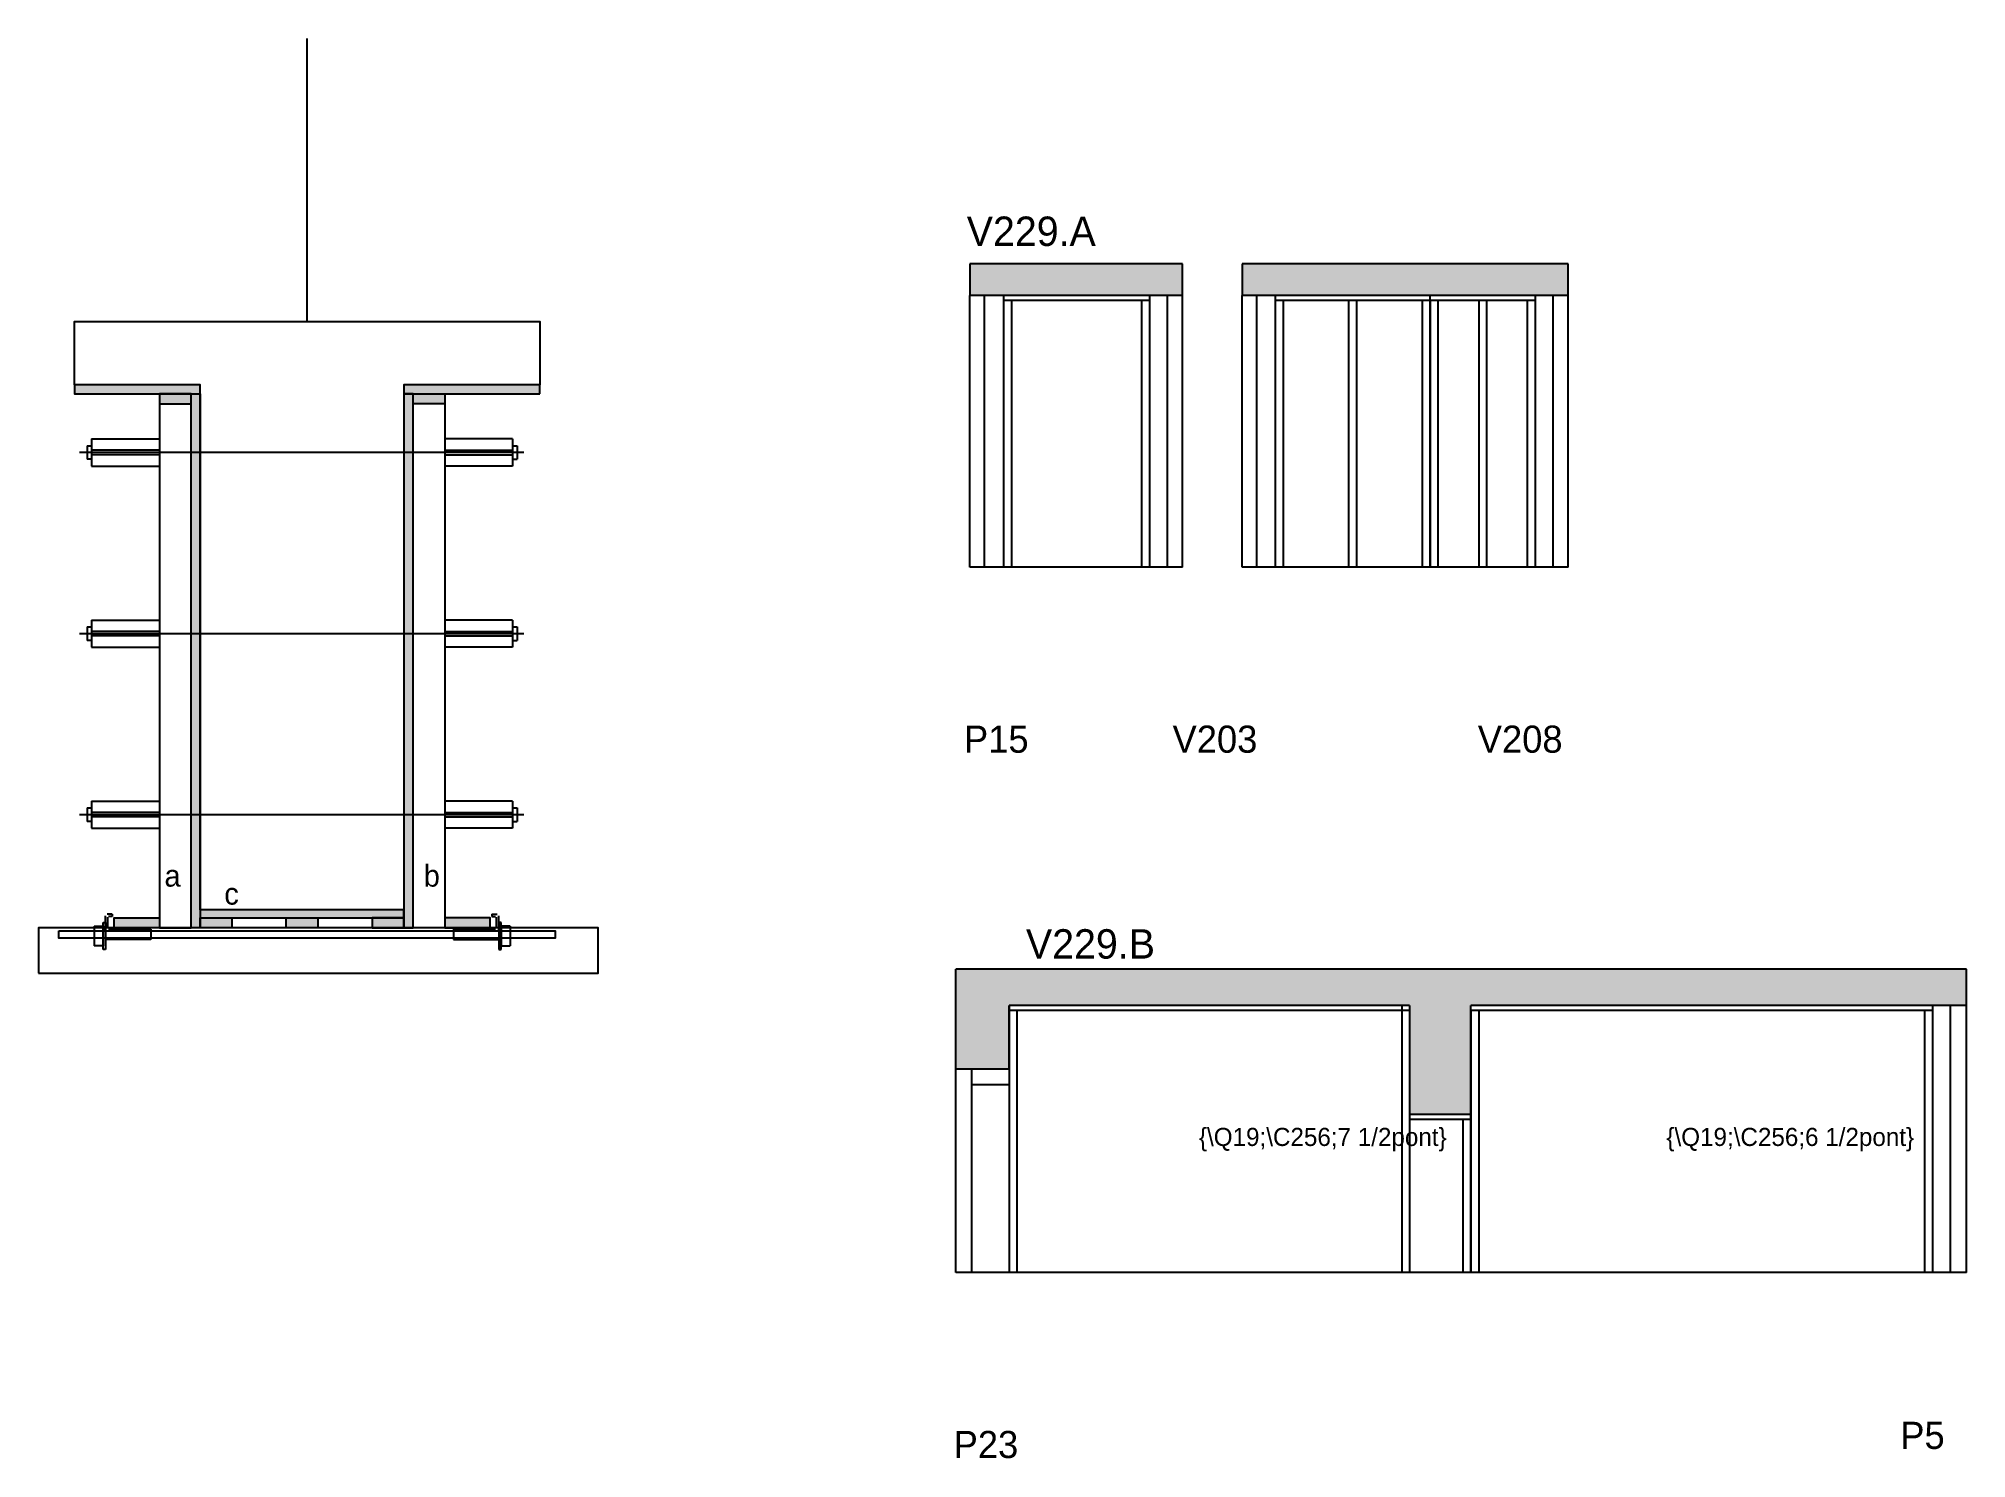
# Model space of a CAD drawing. Header units: metres. Extents: x 2984 to 3836, y 4050 to 4678.
import ezdxf

# ---------------------------------------------------------------- set-up
doc = ezdxf.new("R2010")
doc.units = ezdxf.units.M
for name, color, linetype in [('5', 7, 'Continuous'), ('barrote', 7, 'Continuous'), ('CONCRETO', 7, 'Continuous'), ('COTA', 7, 'Continuous'), ('detalhes', 7, 'Continuous'), ('Hachura', 7, 'Continuous'), ('Madeira', 7, 'Continuous'), ('Painéis', 7, 'Continuous'), ('presilha', 7, 'Continuous'), ('SARR_2.2x7', 7, 'Continuous'), ('SARR_3.5x7', 7, 'Continuous'), ('SCO-___-LAJ', 7, 'Continuous'), ('TENSOR', 7, 'Continuous'), ('texto', 7, 'Continuous'), ('Texto Seção', 7, 'Continuous')]:
    doc.layers.add(name, color=color, linetype=linetype)

msp = doc.modelspace()

# ---------------------------------------------------------------- hatches: boundary and pattern name
at = {"layer": 'COTA'}
h = msp.add_hatch(color=7, dxfattribs=at)
h.dxf.hatch_style = 1
h.paths.add_polyline_path([(3395.35, 4578.34), (3395.35, 4564.34), (3395.35, 4564.34), (3489.35, 4564.34), (3489.35, 4564.34), (3489.35, 4578.34), (3489.35, 4578.34), (3395.35, 4578.34)])
h = msp.add_hatch(color=7, dxfattribs=at)
h.dxf.hatch_style = 1
h.paths.add_polyline_path([(3515.74, 4564.34), (3515.74, 4578.34), (3515.74, 4578.34), (3659.74, 4578.34), (3659.74, 4578.34), (3659.74, 4564.34), (3659.74, 4564.34), (3515.74, 4564.34)])
h = msp.add_hatch(color=7, dxfattribs=at)
h.dxf.hatch_style = 1
h.paths.add_polyline_path([(3835.74, 4250.62), (3835.74, 4266.62), (3835.74, 4266.62), (3389.24, 4266.62), (3389.24, 4266.62), (3389.24, 4222.62), (3389.24, 4222.62), (3412.74, 4222.62), (3412.74, 4222.62), (3412.74, 4250.62), (3412.74, 4250.62), (3589.74, 4250.62), (3589.74, 4250.62), (3589.74, 4202.62), (3589.74, 4202.62), (3616.74, 4202.62), (3616.74, 4202.62), (3616.74, 4250.62), (3616.74, 4250.62), (3835.74, 4250.62)])
at = {"layer": 'Hachura'}
h = msp.add_hatch(color=7, dxfattribs=at)
h.dxf.hatch_style = 1
h.paths.add_polyline_path([(3055.42, 4520.92), (3055.42, 4524.92), (3055.42, 4524.92), (2999.82, 4524.92), (2999.82, 4524.92), (2999.82, 4520.92), (2999.82, 4520.92), (3055.42, 4520.92)])
h = msp.add_hatch(color=7, dxfattribs=at)
h.dxf.hatch_style = 1
h.paths.add_polyline_path([(3205.42, 4520.92), (3205.42, 4524.92), (3205.42, 4524.92), (3145.42, 4524.92), (3145.42, 4524.92), (3145.42, 4520.92), (3145.42, 4520.92), (3205.42, 4520.92)])
h = msp.add_hatch(color=7, dxfattribs=at)
h.dxf.hatch_style = 1
h.paths.add_polyline_path([(3051.42, 4516.52), (3051.42, 4520.92), (3051.42, 4520.92), (3037.42, 4520.92), (3037.42, 4520.92), (3037.42, 4516.52), (3037.42, 4516.52), (3051.42, 4516.52)])
h = msp.add_hatch(color=7, dxfattribs=at)
h.dxf.hatch_style = 1
h.paths.add_polyline_path([(3051.42, 4520.92), (3055.42, 4520.92), (3055.42, 4520.92), (3055.42, 4284.92), (3055.42, 4284.92), (3051.42, 4284.92), (3051.42, 4284.92), (3051.42, 4520.92)])
h = msp.add_hatch(color=7, dxfattribs=at)
h.dxf.hatch_style = 1
h.paths.add_polyline_path([(3149.42, 4520.92), (3145.42, 4520.92), (3145.42, 4520.92), (3145.42, 4284.92), (3145.42, 4284.92), (3149.42, 4284.92), (3149.42, 4284.92), (3149.42, 4520.92)])
h = msp.add_hatch(color=7, dxfattribs=at)
h.dxf.hatch_style = 1
h.paths.add_polyline_path([(3149.42, 4516.52), (3149.42, 4520.92), (3149.42, 4520.92), (3163.42, 4520.92), (3163.42, 4520.92), (3163.42, 4516.52), (3163.42, 4516.52), (3149.42, 4516.52)])
h = msp.add_hatch(color=7, dxfattribs=at)
h.dxf.hatch_style = 1
h.paths.add_polyline_path([(3017.42, 4284.92), (3017.42, 4289.32), (3017.42, 4289.32), (3037.42, 4289.32), (3037.42, 4289.32), (3037.42, 4284.92), (3037.42, 4284.92), (3017.42, 4284.92)])
h = msp.add_hatch(color=7, dxfattribs=at)
h.dxf.hatch_style = 1
h.paths.add_polyline_path([(3145.42, 4289.32), (3145.42, 4292.92), (3145.42, 4292.92), (3055.42, 4292.92), (3055.42, 4292.92), (3055.42, 4289.32), (3055.42, 4289.32), (3145.42, 4289.32)])
h = msp.add_hatch(color=7, dxfattribs=at)
h.dxf.hatch_style = 1
h.paths.add_polyline_path([(3055.42, 4284.92), (3055.42, 4289.32), (3055.42, 4289.32), (3069.42, 4289.32), (3069.42, 4289.32), (3069.42, 4284.92), (3069.42, 4284.92), (3055.42, 4284.92)])
h = msp.add_hatch(color=7, dxfattribs=at)
h.dxf.hatch_style = 1
h.paths.add_polyline_path([(3093.42, 4284.92), (3093.42, 4289.32), (3093.42, 4289.32), (3107.42, 4289.32), (3107.42, 4289.32), (3107.42, 4284.92), (3107.42, 4284.92), (3093.42, 4284.92)])
h = msp.add_hatch(color=7, dxfattribs=at)
h.dxf.hatch_style = 1
h.paths.add_polyline_path([(3145.42, 4284.92), (3145.42, 4289.32), (3145.42, 4289.32), (3131.42, 4289.32), (3131.42, 4289.32), (3131.42, 4284.92), (3131.42, 4284.92), (3145.42, 4284.92)])
h = msp.add_hatch(color=7, dxfattribs=at)
h.dxf.hatch_style = 1
h.paths.add_polyline_path([(3183.42, 4284.92), (3183.42, 4289.32), (3183.42, 4289.32), (3163.42, 4289.32), (3163.42, 4289.32), (3163.42, 4284.92), (3163.42, 4284.92), (3183.42, 4284.92)])

# ---------------------------------------------------------------- linework, layer by layer
at = {"color": 7, "lineweight": 25}
for p, q in [((3005.42, 4497.96), (3005.42, 4491.96)), ((3005.42, 4497.96), (3007.42, 4497.96)), ((3007.42, 4500.96), (3007.42, 4488.96)), ((3007.42, 4500.96), (3037.42, 4500.96)), ((3193.42, 4500.96), (3163.42, 4500.96)), ((3193.42, 4500.96), (3193.42, 4488.96)), ((3193.42, 4497.96), (3195.42, 4497.96)), ((3195.42, 4497.96), (3195.42, 4491.96)), ((3007.42, 4491.96), (3005.42, 4491.96)), ((3037.42, 4495.96), (3007.42, 4495.96)), ((3037.42, 4493.96), (3007.42, 4493.96)), ((3007.42, 4488.96), (3037.42, 4488.96)), ((3163.42, 4495.96), (3193.42, 4495.96)), ((3163.42, 4493.96), (3193.42, 4493.96)), ((3193.42, 4488.96), (3163.42, 4488.96)), ((3193.42, 4491.96), (3195.42, 4491.96)), ((3007.42, 4420.89), (3007.42, 4408.89)), ((3007.42, 4420.89), (3037.42, 4420.89)), ((3193.42, 4420.89), (3163.42, 4420.89)), ((3193.42, 4420.89), (3193.42, 4408.89)), ((3005.42, 4417.89), (3005.42, 4411.89)), ((3005.42, 4417.89), (3007.42, 4417.89)), ((3037.42, 4415.89), (3007.42, 4415.89)), ((3037.42, 4413.89), (3007.42, 4413.89)), ((3163.42, 4415.89), (3193.42, 4415.89)), ((3163.42, 4413.89), (3193.42, 4413.89)), ((3193.42, 4417.89), (3195.42, 4417.89)), ((3195.42, 4417.89), (3195.42, 4411.89)), ((3007.42, 4411.89), (3005.42, 4411.89)), ((3007.42, 4408.89), (3037.42, 4408.89)), ((3193.42, 4408.89), (3163.42, 4408.89)), ((3193.42, 4411.89), (3195.42, 4411.89)), ((3005.42, 4337.89), (3005.42, 4331.89)), ((3005.42, 4337.89), (3007.42, 4337.89)), ((3007.42, 4340.89), (3007.42, 4328.89)), ((3007.42, 4340.89), (3037.42, 4340.89)), ((3037.42, 4335.89), (3007.42, 4335.89)), ((3193.42, 4340.89), (3163.42, 4340.89)), ((3163.42, 4335.89), (3193.42, 4335.89)), ((3193.42, 4340.89), (3193.42, 4328.89)), ((3193.42, 4337.89), (3195.42, 4337.89)), ((3195.42, 4337.89), (3195.42, 4331.89)), ((3007.42, 4331.89), (3005.42, 4331.89)), ((3037.42, 4333.89), (3007.42, 4333.89)), ((3007.42, 4328.89), (3037.42, 4328.89)), ((3163.42, 4333.89), (3193.42, 4333.89)), ((3193.42, 4328.89), (3163.42, 4328.89)), ((3193.42, 4331.89), (3195.42, 4331.89))]:
    msp.add_line(p, q, dxfattribs=at)
at = {"layer": 'barrote', "color": 7, "lineweight": 25}
msp.add_lwpolyline([(2983.96, 4264.92), (3231.14, 4264.92), (3231.14, 4284.92), (2983.96, 4284.92)], close=True, dxfattribs=at)
at = {"layer": 'CONCRETO', "color": 7, "lineweight": 25}
msp.add_lwpolyline([(2999.82, 4524.92), (2999.82, 4552.92), (3205.42, 4552.92), (3205.42, 4524.92), (3145.42, 4524.92), (3145.42, 4292.92), (3055.42, 4292.92), (3055.42, 4524.92)], close=True, dxfattribs=at)
at = {"layer": 'COTA', "color": 7, "lineweight": 25}
for p, q in [((3489.35, 4578.34), (3395.35, 4578.34)), ((3395.35, 4578.34), (3395.35, 4564.34)), ((3489.35, 4564.34), (3489.35, 4578.34)), ((3659.74, 4578.34), (3515.74, 4578.34)), ((3515.74, 4578.34), (3515.74, 4564.34)), ((3659.74, 4564.34), (3659.74, 4578.34)), ((3835.74, 4266.62), (3389.24, 4266.62)), ((3389.24, 4222.62), (3389.24, 4266.62)), ((3835.74, 4250.62), (3835.74, 4266.62))]:
    msp.add_line(p, q, dxfattribs=at)
at = {"layer": 'Defpoints', "color": 7, "lineweight": 25}
msp.add_line((3102.62, 4552.92), (3102.62, 4677.92), dxfattribs=at)
at = {"layer": 'Madeira', "color": 7, "lineweight": 25}
for points in [[(3051.42, 4516.52), (3051.42, 4520.92), (3037.42, 4520.92), (3037.42, 4516.52)], [(3051.42, 4520.92), (3037.42, 4520.92), (3037.42, 4284.92), (3051.42, 4284.92)], [(3149.42, 4516.52), (3149.42, 4520.92), (3163.42, 4520.92), (3163.42, 4516.52)], [(3149.42, 4520.92), (3163.42, 4520.92), (3163.42, 4284.92), (3149.42, 4284.92)], [(3017.42, 4284.92), (3017.42, 4289.32), (3037.42, 4289.32), (3037.42, 4284.92)], [(3055.42, 4284.92), (3055.42, 4289.32), (3069.42, 4289.32), (3069.42, 4284.92)], [(3093.42, 4284.92), (3093.42, 4289.32), (3107.42, 4289.32), (3107.42, 4284.92)], [(3145.42, 4284.92), (3145.42, 4289.32), (3131.42, 4289.32), (3131.42, 4284.92)], [(3183.42, 4284.92), (3183.42, 4289.32), (3163.42, 4289.32), (3163.42, 4284.92)]]:
    msp.add_lwpolyline(points, close=True, dxfattribs=at)
at = {"layer": 'Painéis', "color": 7, "lineweight": 25}
for p, q in [((3489.35, 4564.34), (3395.35, 4564.34)), ((3395.35, 4444.34), (3395.35, 4564.34)), ((3489.35, 4444.34), (3489.35, 4564.34)), ((3659.74, 4564.34), (3515.74, 4564.34)), ((3515.74, 4444.34), (3515.74, 4564.34)), ((3598.74, 4444.34), (3598.74, 4564.34)), ((3659.74, 4444.34), (3659.74, 4564.34)), ((3489.35, 4444.34), (3395.35, 4444.34)), ((3659.74, 4444.34), (3515.74, 4444.34)), ((3589.74, 4250.62), (3412.74, 4250.62)), ((3412.74, 4222.62), (3412.74, 4250.62)), ((3589.74, 4250.62), (3589.74, 4202.62)), ((3835.74, 4250.62), (3616.74, 4250.62)), ((3616.74, 4132.62), (3616.74, 4250.62)), ((3835.74, 4132.62), (3835.74, 4250.62)), ((3389.24, 4132.62), (3389.24, 4222.62)), ((3389.24, 4222.62), (3412.74, 4222.62)), ((3589.74, 4202.62), (3616.74, 4202.62)), ((3835.74, 4132.62), (3389.24, 4132.62))]:
    msp.add_line(p, q, dxfattribs=at)
for points in [[(3055.42, 4520.92), (3055.42, 4524.92), (2999.82, 4524.92), (2999.82, 4520.92)], [(3205.42, 4520.92), (3205.42, 4524.92), (3145.42, 4524.92), (3145.42, 4520.92)], [(3051.42, 4520.92), (3055.42, 4520.92), (3055.42, 4284.92), (3051.42, 4284.92)], [(3149.42, 4520.92), (3145.42, 4520.92), (3145.42, 4284.92), (3149.42, 4284.92)], [(3145.42, 4289.32), (3145.42, 4292.92), (3055.42, 4292.92), (3055.42, 4289.32)]]:
    msp.add_lwpolyline(points, close=True, dxfattribs=at)
at = {"layer": 'presilha', "color": 7, "lineweight": 25}
for p, q in [((3008.55, 4285.62), (3012.55, 4285.62)), ((3008.55, 4285.62), (3008.55, 4276.95)), ((3012.55, 4287.29), (3013.55, 4287.29)), ((3012.55, 4275.29), (3012.55, 4287.29)), ((3012.55, 4285.62), (3012.55, 4276.95)), ((3013.55, 4284.05), (3013.55, 4290.19)), ((3013.55, 4287.29), (3013.55, 4275.29)), ((3016.55, 4290.95), (3014.31, 4290.95)), ((3014.55, 4284.67), (3014.55, 4289.57)), ((3016.55, 4289.95), (3014.93, 4289.95)), ((3016.55, 4290.95), (3016.55, 4289.95)), ((3184.28, 4290.95), (3184.28, 4289.95)), ((3184.28, 4290.95), (3186.52, 4290.95)), ((3184.28, 4289.95), (3185.9, 4289.95)), ((3186.28, 4284.67), (3186.28, 4289.57)), ((3187.28, 4284.05), (3187.28, 4290.19)), ((3188.28, 4287.29), (3187.28, 4287.29)), ((3187.28, 4287.29), (3187.28, 4275.29)), ((3188.28, 4275.29), (3188.28, 4287.29)), ((3192.28, 4285.62), (3188.28, 4285.62)), ((3188.28, 4285.62), (3188.28, 4276.95)), ((3192.28, 4285.62), (3192.28, 4276.95)), ((3012.55, 4276.95), (3008.55, 4276.95)), ((3033.55, 4279.69), (3013.55, 4279.69)), ((3033.55, 4284.29), (3014.93, 4284.29)), ((3033.55, 4284.29), (3033.55, 4279.69)), ((3167.28, 4284.29), (3167.28, 4279.69)), ((3167.28, 4284.29), (3185.9, 4284.29)), ((3167.28, 4279.69), (3187.28, 4279.69)), ((3188.28, 4276.95), (3192.28, 4276.95)), ((3013.55, 4275.29), (3012.55, 4275.29)), ((3187.28, 4275.29), (3188.28, 4275.29))]:
    msp.add_line(p, q, dxfattribs=at)
at = {"layer": 'SARR_2.2x7', "color": 7, "lineweight": 25}
for p, q in [((3401.9, 4444.34), (3401.9, 4564.34)), ((3474.79, 4562.14), (3410.35, 4562.14)), ((3482.79, 4444.34), (3482.79, 4564.34)), ((3522.29, 4444.34), (3522.29, 4564.34)), ((3598.74, 4562.14), (3530.29, 4562.14)), ((3645.18, 4562.14), (3598.74, 4562.14)), ((3653.18, 4444.34), (3653.18, 4564.34)), ((3828.74, 4132.62), (3828.74, 4250.62)), ((3589.74, 4248.42), (3412.74, 4248.42)), ((3820.74, 4248.42), (3616.74, 4248.42)), ((3396.24, 4132.62), (3396.24, 4222.62)), ((3396.24, 4215.62), (3412.74, 4215.62)), ((3589.74, 4200.42), (3616.74, 4200.42))]:
    msp.add_line(p, q, dxfattribs=at)
at = {"layer": 'SARR_3.5x7', "color": 7, "lineweight": 25}
for p, q in [((3410.35, 4564.34), (3410.35, 4444.34)), ((3413.85, 4562.14), (3413.85, 4444.34)), ((3471.29, 4562.14), (3471.29, 4444.34)), ((3474.79, 4564.34), (3474.79, 4444.34)), ((3530.29, 4564.34), (3530.29, 4444.34)), ((3533.79, 4562.14), (3533.79, 4444.34)), ((3562.79, 4562.14), (3562.79, 4444.34)), ((3566.29, 4562.14), (3566.29, 4444.34)), ((3595.24, 4562.14), (3595.24, 4444.34)), ((3598.74, 4562.14), (3598.74, 4444.34)), ((3602.24, 4562.14), (3602.24, 4444.34)), ((3620.24, 4562.14), (3620.24, 4444.34)), ((3623.74, 4562.14), (3623.74, 4444.34)), ((3641.68, 4562.14), (3641.68, 4444.34)), ((3645.18, 4564.34), (3645.18, 4444.34)), ((3598.74, 4444.34), (3595.24, 4444.34)), ((3602.24, 4444.34), (3598.74, 4444.34)), ((3412.74, 4250.62), (3412.74, 4132.62)), ((3586.24, 4250.42), (3586.24, 4132.62)), ((3589.74, 4250.42), (3589.74, 4132.62)), ((3820.74, 4250.62), (3820.74, 4132.62)), ((3416.24, 4248.42), (3416.24, 4132.62)), ((3616.74, 4248.42), (3616.74, 4132.62)), ((3620.24, 4248.42), (3620.24, 4132.62)), ((3817.24, 4248.42), (3817.24, 4132.62)), ((3613.24, 4200.42), (3613.24, 4132.62)), ((3616.74, 4132.62), (3613.24, 4132.62)), ((3620.24, 4132.62), (3616.74, 4132.62)), ((3820.74, 4132.62), (3817.24, 4132.62))]:
    msp.add_line(p, q, dxfattribs=at)
at = {"layer": 'SCO-___-LAJ', "color": 7, "lineweight": 25}
msp.add_lwpolyline([(2992.96, 4283.59), (3212.27, 4283.59), (3212.27, 4280.39), (2992.96, 4280.39)], close=True, dxfattribs=at)
at = {"layer": 'TENSOR', "color": 7, "lineweight": 25}
for p, q in [((3198.42, 4494.96), (3002.11, 4494.96)), ((3198.42, 4414.89), (3002.11, 4414.89)), ((3198.42, 4334.89), (3002.11, 4334.89))]:
    msp.add_line(p, q, dxfattribs=at)

# ---------------------------------------------------------------- texts
at = {"layer": '5', "color": 7, "lineweight": 25}
for s, p in [('P15', (3392.82, 4362.29)), ('V203', (3484.98, 4362.29)), ('V208', (3619.83, 4362.29)), ('P5', (3806.5, 4054.61)), ('P23', (3388.26, 4050.57))]:
    msp.add_text(s, height=12, dxfattribs=at).set_placement(p)
at = {"layer": 'detalhes', "color": 7, "lineweight": 25}
for s, p in [('a', (3039.59, 4303.12)), ('b', (3154.13, 4303.11)), ('c', (3066.02, 4295.16))]:
    msp.add_text(s, height=9.6, dxfattribs=at).set_placement(p)
at = {"layer": 'texto', "color": 7, "lineweight": 25}
for s, p in [('{\\Q19;\\C256;7 1/2pont}', (3496.64, 4188.5)), ('{\\Q19;\\C256;6 1/2pont}', (3703.18, 4188.5))]:
    msp.add_text(s, height=8, dxfattribs=at).set_placement(p)
at = {"layer": 'Texto Seção', "color": 7, "lineweight": 25}
for s, p in [('V229.A', (3394.05, 4586.25)), ('V229.B', (3420.2, 4271.3))]:
    msp.add_text(s, height=13, dxfattribs=at).set_placement(p)

doc.saveas('drawing.dxf')
